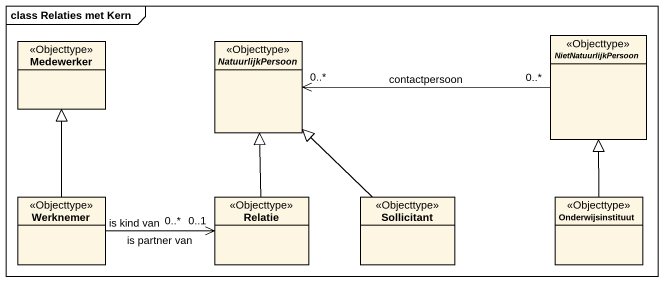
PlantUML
@startuml
mainframe class Relaties met Kern
hide circle
hide empty members
class Medewerker <<Objecttype>>
abstract class NatuurlijkPersoon <<Objecttype>>
abstract class NietNatuurlijkPersoon <<Objecttype>>
class Werknemer <<Objecttype>>
class Relatie <<Objecttype>>
class Sollicitant <<Objecttype>>
class Onderwijsinstituut <<Objecttype>>
NietNatuurlijkPersoon "0..*" -left-> "0..*" NatuurlijkPersoon : contactpersoon
Werknemer -up-|> Medewerker
Werknemer -right-> "0..1" Relatie : is partner van
Relatie -up-|> NatuurlijkPersoon
Relatie "0..*" <-left- Werknemer : is kind van
Sollicitant -up-|> NatuurlijkPersoon
Onderwijsinstituut -up-|> NietNatuurlijkPersoon
@enduml
